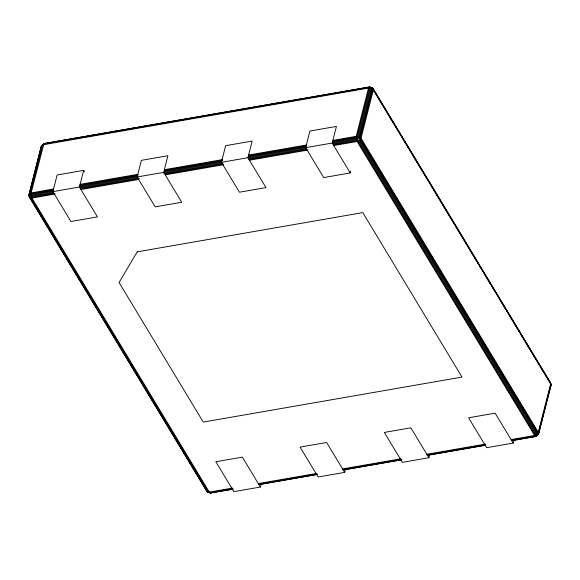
<?xml version="1.0" encoding="UTF-8"?>
<svg xmlns="http://www.w3.org/2000/svg" width="580" height="580" viewBox="0 0 580 580"><rect width="100%" height="100%" fill="white"/><g stroke="black" fill="none" stroke-linecap="round" stroke-linejoin="round"><path stroke-width="0.87" d="M232.834 489.208L210.569 493.087L206.777 491.267L29.413 197.207L29 194.619L41.303 146.363L44.348 143.456L369.431 86.913L372.838 88.269L359.571 140.316L357.026 141.513L333.87 145.536M535.652 436.544L538.697 433.637L550.971 384.721L550.696 384.054L373.332 89.994L369.431 86.913L368.51 88.08L356.207 136.336L356.664 140.773L535.238 436.457L536.935 434.376L359.571 140.316L359.832 137.083L372.135 88.827L372.838 88.269L550.587 382.793L551 385.381L538.486 434.239L535.652 436.544L512.075 440.481M206.668 490.006L206.777 491.267M373.389 89.32L372.824 89.371L373.223 88.733L373.332 89.994L361.028 138.25L360.245 139.671L359.571 140.316L333.507 144.804M41.303 146.363L29.029 195.279L29.413 197.207L30.377 197.976L31.944 198.048L55.1 194.024M333.007 142.992L356.163 138.961L358.991 136.662L371.294 88.406L368.51 88.08L42.615 144.855L30.312 193.111L29 194.619L29.797 197.671L53.839 193.437M79.424 186.999L83.665 170.375L57.123 174.993L52.889 191.61L70.927 221.517L97.462 216.905L79.424 186.999L31.081 195.504L29.217 194.01L41.514 145.761L44.761 143.543M163.683 172.347L167.924 155.723L141.382 160.341L137.148 176.958L155.186 206.864L181.721 202.246L163.683 172.347L80.062 186.985M247.943 157.695L252.177 141.071L225.642 145.681L221.4 162.306L239.438 192.212L265.981 187.594L247.943 157.695L164.676 172.267M350.233 172.941L332.195 143.035L336.436 126.418L309.894 131.029L305.66 147.653L323.698 177.56L350.233 172.941L350.683 171.194M260.398 487.04L242.36 457.134L215.825 461.745L233.863 491.651L260.398 487.04L261.065 484.416M344.658 472.381L326.62 442.482L300.085 447.093L318.115 476.999L344.658 472.381L345.325 469.757M428.91 457.729L410.879 427.822L384.337 432.441L402.375 462.347L428.91 457.729L429.802 454.234M513.169 443.076L495.132 413.17L468.596 417.788L486.635 447.695L513.169 443.076L514.061 439.575M538.704 432.129L538.037 434.761L537.385 435.145M539.154 430.375L540.495 425.104M540.944 423.349L543.627 412.822M544.968 407.559L545.642 404.927M546.759 400.541L547.426 397.909M547.875 396.154L551 385.381L550.202 382.329L549.622 382.024M511.647 440.147L534.803 436.124L538.102 433.028L550.753 383.38L372.838 88.269L369.851 87.007L43.964 143.615L31.124 192.879L31.081 195.504L31.944 198.048L209.307 492.108L209.721 492.659L231.986 488.788M536.58 435.377L536.036 436.385L512.495 440.575M211.265 492.529L210.569 493.087L209.329 492.094L207.742 492.036L30.377 197.976L31.574 197.309L31.102 198.106L208.474 492.166L209.721 492.659L207.161 491.731L29.247 196.62L29.029 195.279L29.797 197.671L31.284 196.446L53.548 192.575M333.21 143.934L356.367 139.903L359.832 137.083L361.028 138.25L538.668 432.977L534.803 436.124L536.145 434.92L358.781 140.86L356.664 140.773L357.911 141.274L535.275 435.326L511.234 439.596M535.238 436.457L538.697 433.637L536.935 434.376M42.615 144.855L41.963 145.239L29.667 193.495L30.979 194.546L53.244 190.675M43.652 144.014L368.735 87.471L369.416 88.015L357.12 136.271L356.084 137.119L332.927 141.143M53.389 189L30.312 193.111L30.994 193.655L53.258 189.783M80.105 184.353L137.996 174.29M164.72 169.643L222.611 159.572M248.436 155.077L306.334 145.014M333.05 140.367L356.207 136.336L359.832 137.083M79.982 185.136L137.873 175.066M164.59 170.418L222.488 160.348M248.312 155.861L306.204 145.79M79.968 186.028L137.859 175.965M164.575 171.317L221.582 161.399M248.298 156.752L306.189 146.689M332.913 142.042L356.069 138.011L358.07 136.387L370.366 88.131L369.054 87.072M248.399 157.709L332.195 143.035M80.265 187.927L138.156 177.857M163.988 173.362L222.771 163.139M249.487 158.492L306.494 148.582M80.562 188.79L139.345 178.567M165.169 174.08L223.068 164.01M248.893 159.514L306.784 149.451M80.924 189.53L138.816 179.459M165.539 174.812L223.43 164.749M249.262 160.254L308.045 150.031M209.307 492.108L232.464 488.077M258.288 483.589L316.18 473.519M342.903 468.872L400.795 458.802M426.626 454.314L485.409 444.091M258.702 484.14L316.593 474.07M342.425 469.583L401.208 459.36M427.039 454.865L484.931 444.795M212.157 492.369L213.933 492.065M225.511 490.049L227.295 489.738M262.029 483.698L263.813 483.387M275.391 481.371L277.175 481.066M288.753 479.051L290.529 478.739M298.548 477.347L300.331 477.036M302.107 476.724L303.891 476.419M311.91 475.02L313.686 474.715M315.469 474.404L317.253 474.092M351.988 468.053L353.771 467.741M355.547 467.436L357.331 467.125M361.782 466.349L363.566 466.037M365.349 465.733L367.125 465.421M368.909 465.109L370.692 464.798M375.144 464.029L376.927 463.717M378.704 463.405L380.487 463.094M382.271 462.789L384.047 462.477M388.506 461.702L390.282 461.39M392.065 461.086L393.849 460.774M395.625 460.462L397.409 460.15M432.143 454.111L433.927 453.799M441.938 452.407L443.722 452.096M445.505 451.791L447.289 451.479M455.3 450.087L457.084 449.775M458.867 449.464L460.643 449.152M468.662 447.76L470.445 447.448M472.221 447.144L474.005 446.832M482.024 445.44L483.8 445.128M522.101 438.465L523.878 438.161M525.661 437.849L527.445 437.537M207.161 491.731L210.149 492.993L233.305 488.969M259.137 484.474L317.028 474.404M342.852 469.916L401.635 459.693M427.467 455.199L485.358 445.128M259.557 484.561L316.934 474.491M344.165 469.851L402.056 459.78M427.888 455.286L485.779 445.223M374.136 91.067L372.259 87.964L370.692 87.892L370.279 87.341L372.838 88.269M356.367 139.903L359.571 140.316M370.279 87.341L371.526 87.834M369.851 87.007L372.135 88.827M29 194.619L31.284 196.446M209.01 492.079L210.149 492.993M375.072 92.619L376.471 94.946M377.877 97.273L379.284 99.6M380.219 101.152L383.96 107.358M384.895 108.909L386.302 111.244M387.708 113.571L388.643 115.123M390.043 117.45L391.449 119.777M392.856 122.104L393.791 123.656M395.19 125.983L396.125 127.535M397.068 129.086L398.467 131.413M399.874 133.741L400.809 135.292M402.215 137.619L403.151 139.171M404.086 140.722L405.957 143.826M406.892 145.377L408.298 147.704M409.697 150.031L410.633 151.583M412.039 153.91L412.974 155.469M413.91 157.02L415.316 159.348M416.723 161.675L417.658 163.226M419.057 165.554L422.805 171.76M423.741 173.311L425.14 175.638M426.083 177.19L427.482 179.517M431.694 186.499L432.629 188.05M434.036 190.378L434.971 191.929M435.906 193.481L437.313 195.808M438.712 198.135L439.647 199.694M441.054 202.021L441.989 203.573M442.924 205.124L444.331 207.451M445.737 209.779L447.137 212.106M448.072 213.657L451.82 219.863M452.755 221.415L454.154 223.742M455.561 226.069L456.496 227.621M457.903 229.948L461.644 236.154M463.05 238.481L463.986 240.033M464.921 241.585L466.327 243.919M467.726 246.246L468.669 247.798M470.068 250.125L471.003 251.676M471.939 253.228L473.816 256.331M474.752 257.882L476.151 260.21M477.558 262.537L478.493 264.089M479.899 266.416L480.834 267.967M481.77 269.519L483.176 271.846M484.575 274.173L485.511 275.725M486.917 278.052L490.658 284.258M491.593 285.81L493 288.144M493.935 289.695L495.342 292.023M499.554 299.005L500.489 300.556M501.888 302.883L502.831 304.435M503.766 305.986L505.165 308.313M506.572 310.641L507.507 312.192M508.914 314.519L509.849 316.071M510.784 317.623L512.191 319.95M513.59 322.277L514.996 324.604M515.932 326.156L517.338 328.483M518.737 330.817L519.673 332.369M520.608 333.921L522.014 336.248M523.421 338.575L524.356 340.126M525.755 342.454L526.698 344.005M527.633 345.557L529.504 348.66M530.439 350.211L531.846 352.538M532.781 354.09L534.18 356.417M535.587 358.744L536.522 360.296M537.928 362.623L538.863 364.175M540.734 367.278L541.669 368.829M542.604 370.381L544.011 372.708M545.417 375.042L546.353 376.594M547.752 378.921L548.687 380.473M83.665 170.375L84.586 171.912M64.409 254.134L65.808 256.462M66.743 258.013L67.679 259.564M107.931 326.293L108.866 327.845M173.442 434.913L174.384 436.464M175.784 438.792L176.719 440.343M41.332 147.023L41.608 147.69M360.528 137.627L360.245 139.671L537.609 433.731L538.668 432.977L538.102 433.028L360.738 138.968L360.528 137.627M137.228 251.836L119.088 282.525L203.261 422.08L462.006 377.08L362.797 212.606L137.228 251.836M550.587 382.793L550.202 382.329L550.971 384.721L550.587 382.793"/></g></svg>
